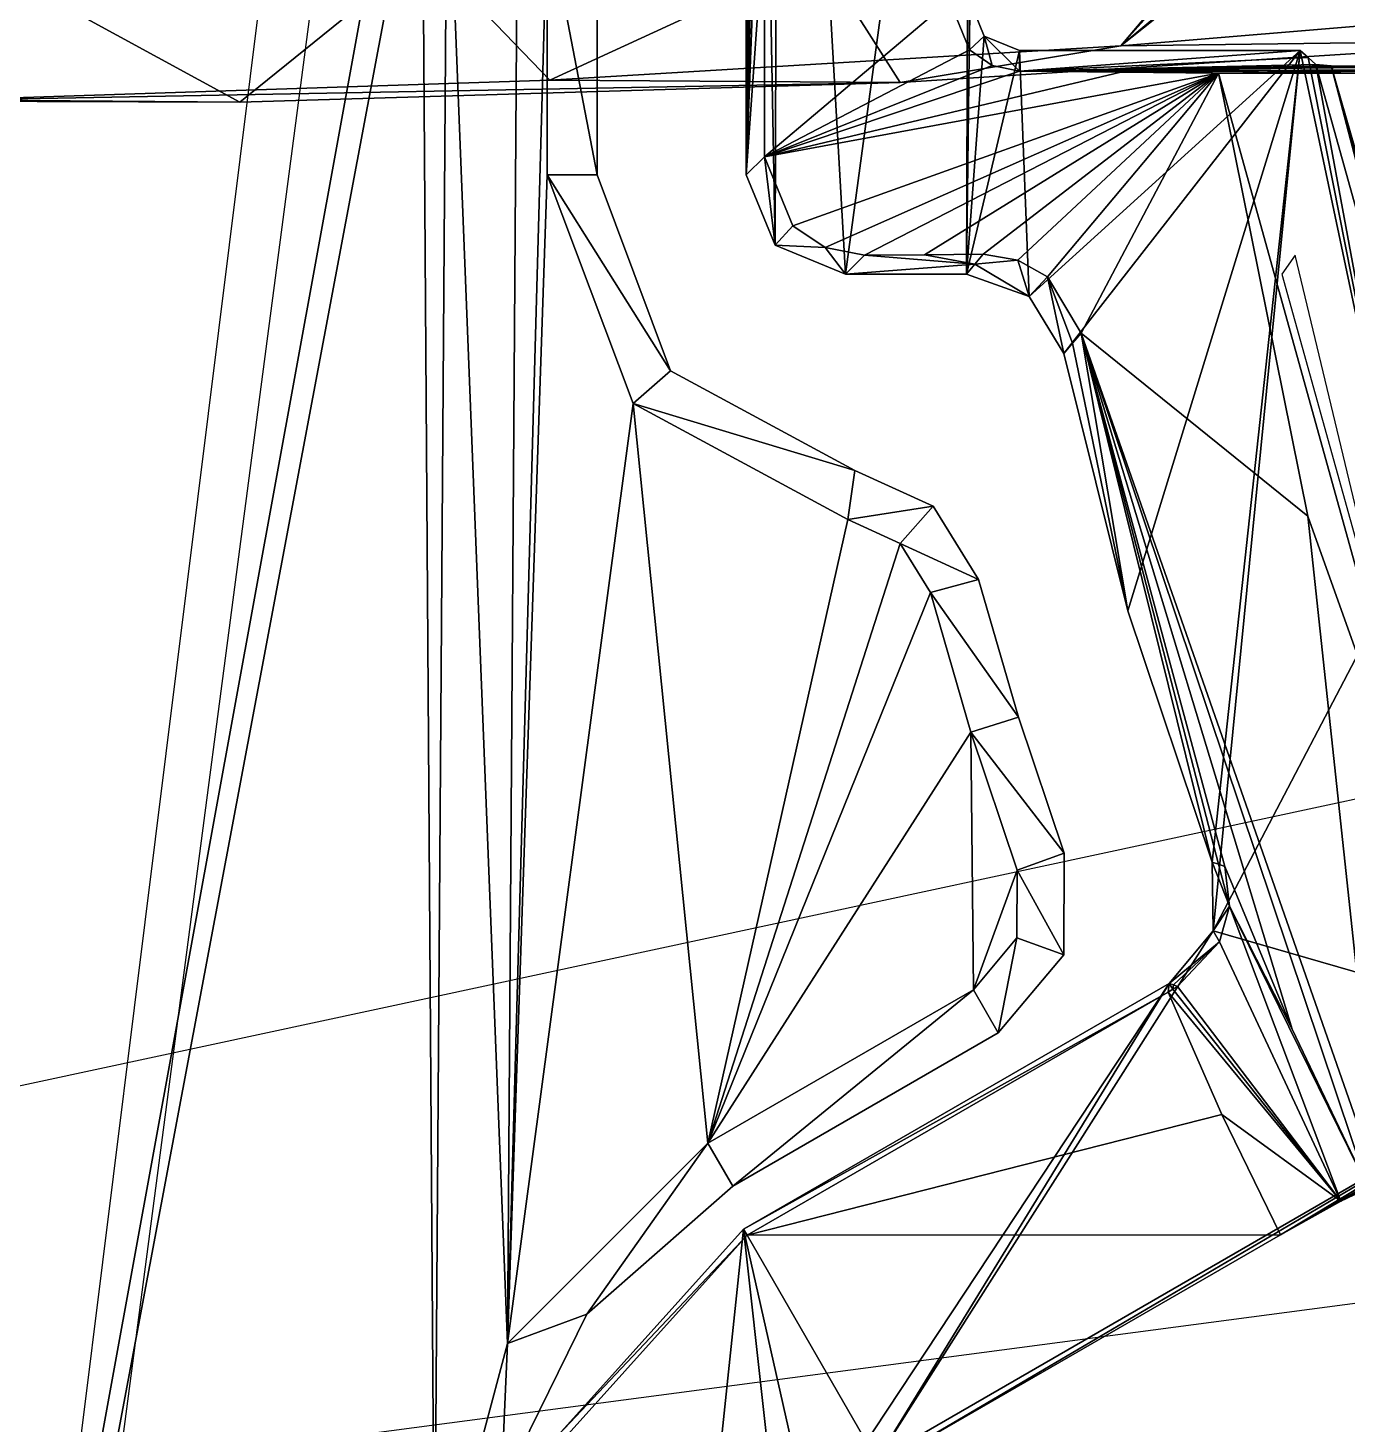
# Model space of a CAD drawing. Header units: millimetres. Extents: x -228 to 228, y -204 to 237.
# Drawn here: x -43.23 to -29.95, y -17.56 to -3.52 of the extents above; entities that cross this region are included whole.
import ezdxf

# ---------------------------------------------------------------- set-up
doc = ezdxf.new("R2010")
doc.units = ezdxf.units.MM
doc.header["$LTSCALE"] = 127.314815
for name, color, linetype in [('1821', 7, 'CONTINUOUS'), ('2239', 7, 'CONTINUOUS'), ('2593', 7, 'CONTINUOUS'), ('3518', 7, 'CONTINUOUS'), ('3519', 7, 'CONTINUOUS'), ('3580', 7, 'CONTINUOUS'), ('3581', 7, 'CONTINUOUS'), ('3582', 7, 'CONTINUOUS'), ('3583', 7, 'CONTINUOUS'), ('3584', 7, 'CONTINUOUS'), ('3596', 7, 'CONTINUOUS'), ('3597', 7, 'CONTINUOUS'), ('3635', 7, 'CONTINUOUS'), ('3636', 7, 'CONTINUOUS'), ('3637', 7, 'CONTINUOUS'), ('3638', 7, 'CONTINUOUS'), ('3639', 7, 'CONTINUOUS'), ('3640', 7, 'CONTINUOUS'), ('3641', 7, 'CONTINUOUS'), ('4299', 7, 'CONTINUOUS'), ('4303', 7, 'CONTINUOUS'), ('4602', 7, 'CONTINUOUS'), ('6190', 7, 'CONTINUOUS'), ('6192', 7, 'CONTINUOUS'), ('6198', 7, 'CONTINUOUS'), ('6199', 7, 'CONTINUOUS'), ('6202', 7, 'CONTINUOUS'), ('6223', 7, 'CONTINUOUS'), ('6229', 7, 'CONTINUOUS'), ('6232', 7, 'CONTINUOUS'), ('6234', 7, 'CONTINUOUS'), ('6235', 7, 'CONTINUOUS'), ('6245', 7, 'CONTINUOUS'), ('6258', 7, 'CONTINUOUS'), ('6260', 7, 'CONTINUOUS'), ('6274', 7, 'CONTINUOUS'), ('6276', 7, 'CONTINUOUS'), ('6295', 7, 'CONTINUOUS'), ('6297', 7, 'CONTINUOUS'), ('6299', 7, 'CONTINUOUS'), ('6301', 7, 'CONTINUOUS')]:
    doc.layers.add(name, color=color, linetype=linetype)

msp = doc.modelspace()

# ---------------------------------------------------------------- linework, layer by layer
at = {"layer": '1821', "color": 5, "linetype": 'Continuous'}
msp.add_3dface([(-23.625, -19.449, 17.1), (-24.75, -17.5, 17.1), (-101.627, -39.845, 17.1), (-23.625, -19.449, 17.1)], dxfattribs=at)
at = {"layer": '2239', "color": 5, "linetype": 'Continuous'}
msp.add_3dface([(-33.5, 49, 1084.49), (-50.224, -78.154, 1084.49), (-34.932, 44.592, 1084.49), (-33.5, 49, 1084.49)], dxfattribs=at)
at = {"layer": '2593', "color": 6, "linetype": 'Continuous'}
msp.add_3dface([(-30.478, -5.807, 1083.49), (-30.61, -5.999, 1073.948), (-29.311, -10.668, 1073.948), (-30.478, -5.807, 1083.49)], dxfattribs=at)
at = {"layer": '3518', "color": 5, "linetype": 'Continuous'}
msp.add_3dface([(-91.28, -24.458, 1037.99), (-7.75, -13.423, 1037.99), (-13.423, -7.75, 1037.99), (-91.28, -24.458, 1037.99)], dxfattribs=at)
at = {"layer": '3519', "color": 5, "linetype": 'Continuous'}
for points in [[(-49.245, -0.073, 1032.99), (-39.507, -1.355, 1032.99), (-47.482, -45.119, 1032.99), (-49.245, -0.073, 1032.99)], [(-39.507, -1.355, 1032.99), (-39.258, -1.379, 1032.99), (-47.482, -45.119, 1032.99), (-39.507, -1.355, 1032.99)], [(-39.258, -1.379, 1032.99), (-39.134, -19.507, 1032.99), (-47.482, -45.119, 1032.99), (-39.258, -1.379, 1032.99)], [(-39.008, -1.386, 1032.99), (-39.134, -19.507, 1032.99), (-39.258, -1.379, 1032.99), (-39.008, -1.386, 1032.99)], [(-38.399, -16.753, 1032.99), (-39.134, -19.507, 1032.99), (-39.008, -1.386, 1032.99), (-38.399, -16.753, 1032.99)], [(-38.296, -1.676, 1032.99), (-38.399, -16.753, 1032.99), (-39.008, -1.386, 1032.99), (-38.296, -1.676, 1032.99)], [(-38, -2.386, 1032.99), (-38.399, -16.753, 1032.99), (-38.296, -1.676, 1032.99), (-38, -2.386, 1032.99)], [(-38, -5, 1032.99), (-38.399, -16.753, 1032.99), (-38, -2.386, 1032.99), (-38, -5, 1032.99)], [(-37.138, -7.3, 1032.99), (-38.399, -16.753, 1032.99), (-38, -5, 1032.99), (-37.138, -7.3, 1032.99)], [(-36.384, -14.737, 1032.99), (-38.399, -16.753, 1032.99), (-37.138, -7.3, 1032.99), (-36.384, -14.737, 1032.99)], [(-34.976, -8.467, 1032.99), (-36.384, -14.737, 1032.99), (-37.138, -7.3, 1032.99), (-34.976, -8.467, 1032.99)], [(-34.451, -8.708, 1032.99), (-36.384, -14.737, 1032.99), (-34.976, -8.467, 1032.99), (-34.451, -8.708, 1032.99)], [(-34.146, -9.199, 1032.99), (-36.384, -14.737, 1032.99), (-34.451, -8.708, 1032.99), (-34.146, -9.199, 1032.99)], [(-33.738, -10.604, 1032.99), (-36.384, -14.737, 1032.99), (-34.146, -9.199, 1032.99), (-33.738, -10.604, 1032.99)], [(-33.714, -13.195, 1032.99), (-36.384, -14.737, 1032.99), (-33.738, -10.604, 1032.99), (-33.714, -13.195, 1032.99)], [(-33.272, -11.991, 1032.99), (-33.714, -13.195, 1032.99), (-33.738, -10.604, 1032.99), (-33.272, -11.991, 1032.99)], [(-33.275, -12.673, 1032.99), (-33.714, -13.195, 1032.99), (-33.272, -11.991, 1032.99), (-33.275, -12.673, 1032.99)]]:
    msp.add_3dface(points, dxfattribs=at)
at = {"layer": '3580', "color": 5, "linetype": 'Continuous'}
for points in [[(-36.134, -15.17, 1033.49), (-36.134, -15.17, 1036.99), (-37.602, -16.458, 1036.99), (-36.134, -15.17, 1033.49)], [(-37.602, -16.458, 1033.49), (-36.134, -15.17, 1033.49), (-37.602, -16.458, 1036.99), (-37.602, -16.458, 1033.49)], [(-38.465, -18.21, 1033.49), (-37.602, -16.458, 1033.49), (-37.602, -16.458, 1036.99), (-38.465, -18.21, 1033.49)], [(-38.465, -18.21, 1036.99), (-38.465, -18.21, 1033.49), (-37.602, -16.458, 1036.99), (-38.465, -18.21, 1036.99)]]:
    msp.add_3dface(points, dxfattribs=at)
at = {"layer": '3581', "color": 5, "linetype": 'Continuous'}
for points in [[(-36.134, -15.17, 1036.99), (-36.134, -15.17, 1033.49), (-33.464, -13.628, 1036.99), (-36.134, -15.17, 1036.99)], [(-33.464, -13.628, 1036.99), (-36.134, -15.17, 1033.49), (-33.464, -13.628, 1033.49), (-33.464, -13.628, 1036.99)]]:
    msp.add_3dface(points, dxfattribs=at)
at = {"layer": '3582', "color": 5, "linetype": 'Continuous'}
for points in [[(-37.5, -5, 1036.99), (-37.5, -5, 1033.49), (-37.5, -2.386, 1036.99), (-37.5, -5, 1036.99)], [(-37.5, -2.386, 1036.99), (-37.5, -5, 1033.49), (-37.5, -2.386, 1033.49), (-37.5, -2.386, 1036.99)]]:
    msp.add_3dface(points, dxfattribs=at)
at = {"layer": '3583', "color": 5, "linetype": 'Continuous'}
for points in [[(-37.5, -5, 1033.49), (-37.5, -5, 1036.99), (-36.761, -6.972, 1036.99), (-37.5, -5, 1033.49)], [(-36.761, -6.972, 1033.49), (-37.5, -5, 1033.49), (-36.761, -6.972, 1036.99), (-36.761, -6.972, 1033.49)], [(-34.908, -7.972, 1033.49), (-36.761, -6.972, 1033.49), (-34.908, -7.972, 1036.99), (-34.908, -7.972, 1033.49)], [(-34.908, -7.972, 1036.99), (-36.761, -6.972, 1033.49), (-36.761, -6.972, 1036.99), (-34.908, -7.972, 1036.99)]]:
    msp.add_3dface(points, dxfattribs=at)
at = {"layer": '3584', "color": 5, "linetype": 'Continuous'}
for points in [[(-33.663, -9.069, 1036.99), (-33.261, -10.455, 1036.99), (-33.663, -9.069, 1033.49), (-33.663, -9.069, 1036.99)], [(-33.663, -9.069, 1033.49), (-33.261, -10.455, 1036.99), (-33.261, -10.455, 1033.49), (-33.663, -9.069, 1033.49)], [(-33.261, -10.455, 1036.99), (-32.802, -11.822, 1036.99), (-33.261, -10.455, 1033.49), (-33.261, -10.455, 1036.99)], [(-33.261, -10.455, 1033.49), (-32.802, -11.822, 1036.99), (-32.802, -11.822, 1033.49), (-33.261, -10.455, 1033.49)]]:
    msp.add_3dface(points, dxfattribs=at)
at = {"layer": '3596', "color": 5, "linetype": 'Continuous'}
for points in [[(-32.802, -11.822, 1033.49), (-32.802, -11.822, 1036.99), (-32.805, -12.845, 1036.99), (-32.802, -11.822, 1033.49)], [(-32.802, -11.822, 1033.49), (-32.805, -12.845, 1036.99), (-32.805, -12.845, 1033.49), (-32.802, -11.822, 1033.49)], [(-33.464, -13.628, 1036.99), (-33.464, -13.628, 1033.49), (-32.805, -12.845, 1033.49), (-33.464, -13.628, 1036.99)], [(-32.805, -12.845, 1036.99), (-33.464, -13.628, 1036.99), (-32.805, -12.845, 1033.49), (-32.805, -12.845, 1036.99)]]:
    msp.add_3dface(points, dxfattribs=at)
at = {"layer": '3597', "color": 5, "linetype": 'Continuous'}
for points in [[(-34.908, -7.972, 1033.49), (-34.908, -7.972, 1036.99), (-34.12, -8.333, 1036.99), (-34.908, -7.972, 1033.49)], [(-34.908, -7.972, 1033.49), (-34.12, -8.333, 1036.99), (-34.12, -8.333, 1033.49), (-34.908, -7.972, 1033.49)], [(-33.663, -9.069, 1036.99), (-33.663, -9.069, 1033.49), (-34.12, -8.333, 1033.49), (-33.663, -9.069, 1036.99)], [(-34.12, -8.333, 1036.99), (-33.663, -9.069, 1036.99), (-34.12, -8.333, 1033.49), (-34.12, -8.333, 1036.99)]]:
    msp.add_3dface(points, dxfattribs=at)
at = {"layer": '3635', "color": 5, "linetype": 'Continuous'}
for points in [[(-37.5, -2.386, 1033.49), (-37.5, -5, 1033.49), (-38, -2.386, 1032.99), (-37.5, -2.386, 1033.49)], [(-37.5, -5, 1033.49), (-38, -5, 1032.99), (-38, -2.386, 1032.99), (-37.5, -5, 1033.49)]]:
    msp.add_3dface(points, dxfattribs=at)
at = {"layer": '3636', "color": 5, "linetype": 'Continuous'}
for points in [[(-37.5, -5, 1033.49), (-36.761, -6.972, 1033.49), (-38, -5, 1032.99), (-37.5, -5, 1033.49)], [(-36.761, -6.972, 1033.49), (-37.138, -7.3, 1032.99), (-38, -5, 1032.99), (-36.761, -6.972, 1033.49)], [(-36.761, -6.972, 1033.49), (-34.908, -7.972, 1033.49), (-37.138, -7.3, 1032.99), (-36.761, -6.972, 1033.49)], [(-34.908, -7.972, 1033.49), (-34.976, -8.467, 1032.99), (-37.138, -7.3, 1032.99), (-34.908, -7.972, 1033.49)]]:
    msp.add_3dface(points, dxfattribs=at)
at = {"layer": '3637', "color": 5, "linetype": 'Continuous'}
for points in [[(-34.976, -8.467, 1032.99), (-34.908, -7.972, 1033.49), (-34.12, -8.333, 1033.49), (-34.976, -8.467, 1032.99)], [(-34.451, -8.708, 1032.99), (-34.976, -8.467, 1032.99), (-34.12, -8.333, 1033.49), (-34.451, -8.708, 1032.99)], [(-33.663, -9.069, 1033.49), (-34.451, -8.708, 1032.99), (-34.12, -8.333, 1033.49), (-33.663, -9.069, 1033.49)], [(-33.663, -9.069, 1033.49), (-34.146, -9.199, 1032.99), (-34.451, -8.708, 1032.99), (-33.663, -9.069, 1033.49)]]:
    msp.add_3dface(points, dxfattribs=at)
at = {"layer": '3638', "color": 5, "linetype": 'Continuous'}
for points in [[(-33.663, -9.069, 1033.49), (-33.261, -10.455, 1033.49), (-34.146, -9.199, 1032.99), (-33.663, -9.069, 1033.49)], [(-33.261, -10.455, 1033.49), (-33.738, -10.604, 1032.99), (-34.146, -9.199, 1032.99), (-33.261, -10.455, 1033.49)], [(-33.261, -10.455, 1033.49), (-32.802, -11.822, 1033.49), (-33.738, -10.604, 1032.99), (-33.261, -10.455, 1033.49)], [(-32.802, -11.822, 1033.49), (-33.272, -11.991, 1032.99), (-33.738, -10.604, 1032.99), (-32.802, -11.822, 1033.49)]]:
    msp.add_3dface(points, dxfattribs=at)
at = {"layer": '3639', "color": 5, "linetype": 'Continuous'}
for points in [[(-33.272, -11.991, 1032.99), (-32.802, -11.822, 1033.49), (-32.805, -12.845, 1033.49), (-33.272, -11.991, 1032.99)], [(-33.275, -12.673, 1032.99), (-33.272, -11.991, 1032.99), (-32.805, -12.845, 1033.49), (-33.275, -12.673, 1032.99)], [(-33.464, -13.628, 1033.49), (-33.714, -13.195, 1032.99), (-33.275, -12.673, 1032.99), (-33.464, -13.628, 1033.49)], [(-33.464, -13.628, 1033.49), (-33.275, -12.673, 1032.99), (-32.805, -12.845, 1033.49), (-33.464, -13.628, 1033.49)]]:
    msp.add_3dface(points, dxfattribs=at)
at = {"layer": '3640', "color": 5, "linetype": 'Continuous'}
for points in [[(-36.134, -15.17, 1033.49), (-36.384, -14.737, 1032.99), (-33.714, -13.195, 1032.99), (-36.134, -15.17, 1033.49)], [(-33.464, -13.628, 1033.49), (-36.134, -15.17, 1033.49), (-33.714, -13.195, 1032.99), (-33.464, -13.628, 1033.49)]]:
    msp.add_3dface(points, dxfattribs=at)
at = {"layer": '3641', "color": 5, "linetype": 'Continuous'}
for points in [[(-37.602, -16.458, 1033.49), (-38.399, -16.753, 1032.99), (-36.384, -14.737, 1032.99), (-37.602, -16.458, 1033.49)], [(-36.134, -15.17, 1033.49), (-37.602, -16.458, 1033.49), (-36.384, -14.737, 1032.99), (-36.134, -15.17, 1033.49)], [(-37.602, -16.458, 1033.49), (-38.465, -18.21, 1033.49), (-38.399, -16.753, 1032.99), (-37.602, -16.458, 1033.49)], [(-38.465, -18.21, 1033.49), (-39.134, -19.507, 1032.99), (-38.399, -16.753, 1032.99), (-38.465, -18.21, 1033.49)]]:
    msp.add_3dface(points, dxfattribs=at)
at = {"layer": '4299', "color": 6, "linetype": 'Continuous'}
for points in [[(-26.535, -3.225, 1038.874), (-27.758, -3.646, 1069.016), (-32.23, -3.703, 1038.866), (-26.535, -3.225, 1038.874)], [(-27.758, -3.646, 1069.016), (-34.452, -4.071, 1071.462), (-32.23, -3.703, 1038.866), (-27.758, -3.646, 1069.016)], [(-32.23, -3.703, 1038.866), (-34.452, -4.071, 1071.462), (-37.973, -4.048, 1038.859), (-32.23, -3.703, 1038.866)], [(-37.973, -4.048, 1038.859), (-34.452, -4.071, 1071.462), (-44.189, -4.252, 1038.856), (-37.973, -4.048, 1038.859)], [(-34.452, -4.071, 1071.462), (-41.094, -4.268, 1073.566), (-44.189, -4.252, 1038.856), (-34.452, -4.071, 1071.462)], [(-41.094, -4.268, 1073.566), (-47.498, -4.218, 1075.31), (-51.293, -4.235, 1038.856), (-41.094, -4.268, 1073.566)], [(-44.189, -4.252, 1038.856), (-41.094, -4.268, 1073.566), (-51.293, -4.235, 1038.856), (-44.189, -4.252, 1038.856)]]:
    msp.add_3dface(points, dxfattribs=at)
at = {"layer": '4303', "color": 6, "linetype": 'Continuous'}
for points in [[(-27.758, -3.646, 1069.016), (-25.454, 0.061, 1068.154), (-36.623, -0.659, 1072.245), (-27.758, -3.646, 1069.016)], [(-41.094, -4.268, 1073.566), (-36.623, -0.659, 1072.245), (-47.623, -0.713, 1075.402), (-41.094, -4.268, 1073.566)], [(-41.094, -4.268, 1073.566), (-34.452, -4.071, 1071.462), (-36.623, -0.659, 1072.245), (-41.094, -4.268, 1073.566)], [(-34.452, -4.071, 1071.462), (-27.758, -3.646, 1069.016), (-36.623, -0.659, 1072.245), (-34.452, -4.071, 1071.462)], [(-47.498, -4.218, 1075.31), (-41.094, -4.268, 1073.566), (-47.623, -0.713, 1075.402), (-47.498, -4.218, 1075.31)]]:
    msp.add_3dface(points, dxfattribs=at)
at = {"layer": '4602', "color": 6, "linetype": 'Continuous'}
for points in [[(-26.576, 0.791, 1038.944), (-32.23, -3.703, 1038.866), (-26.595, 1, 1038.948), (-26.576, 0.791, 1038.944)], [(-26.595, 1, 1038.948), (-32.23, -3.703, 1038.866), (-28.698, 0.24, 1038.934), (-26.595, 1, 1038.948)], [(-26.535, -3.225, 1038.874), (-32.23, -3.703, 1038.866), (-26.576, 0.791, 1038.944), (-26.535, -3.225, 1038.874)], [(-32.23, -3.703, 1038.866), (-29.042, 0.061, 1038.931), (-28.698, 0.24, 1038.934), (-32.23, -3.703, 1038.866)], [(-37.973, -4.048, 1038.859), (-41.224, -0.677, 1038.918), (-29.042, 0.061, 1038.931), (-37.973, -4.048, 1038.859)], [(-32.23, -3.703, 1038.866), (-37.973, -4.048, 1038.859), (-29.042, 0.061, 1038.931), (-32.23, -3.703, 1038.866)], [(-51.293, -4.235, 1038.856), (-52.103, -0.713, 1038.918), (-41.224, -0.677, 1038.918), (-51.293, -4.235, 1038.856)], [(-44.189, -4.252, 1038.856), (-51.293, -4.235, 1038.856), (-41.224, -0.677, 1038.918), (-44.189, -4.252, 1038.856)], [(-37.973, -4.048, 1038.859), (-44.189, -4.252, 1038.856), (-41.224, -0.677, 1038.918), (-37.973, -4.048, 1038.859)]]:
    msp.add_3dface(points, dxfattribs=at)
at = {"layer": '6190', "color": 6, "linetype": 'Continuous'}
for points in [[(-33.25, -3.75, 1030.49), (-33.25, -3.958, 1036.458), (-30.427, -3.75, 1030.49), (-33.25, -3.75, 1030.49)], [(-30.427, -3.75, 1030.49), (-33.25, -3.958, 1036.458), (-30.347, -3.82, 1032.503), (-30.427, -3.75, 1030.49)], [(-30.347, -3.82, 1032.503), (-33.25, -3.958, 1036.458), (-30.268, -3.89, 1034.507), (-30.347, -3.82, 1032.503)], [(-30.268, -3.89, 1034.507), (-33.25, -3.958, 1036.458), (-30.113, -3.902, 1034.85), (-30.268, -3.89, 1034.507)], [(-30.113, -3.902, 1034.85), (-33.25, -3.958, 1036.458), (-29.762, -3.907, 1034.99), (-30.113, -3.902, 1034.85)], [(-28.51, -3.907, 1034.99), (-29.082, -3.907, 1034.99), (-33.25, -3.958, 1036.458), (-28.51, -3.907, 1034.99)], [(-33.25, -3.958, 1036.458), (-29.082, -3.907, 1034.99), (-29.762, -3.907, 1034.99), (-33.25, -3.958, 1036.458)], [(-28.54, -3.942, 1035.99), (-28.51, -3.907, 1034.99), (-33.25, -3.958, 1036.458), (-28.54, -3.942, 1035.99)], [(-32.231, -3.968, 1036.729), (-28.54, -3.942, 1035.99), (-33.25, -3.958, 1036.458), (-32.231, -3.968, 1036.729)], [(-31.248, -3.977, 1036.99), (-28.54, -3.942, 1035.99), (-32.231, -3.968, 1036.729), (-31.248, -3.977, 1036.99)], [(-28.569, -3.977, 1036.99), (-28.54, -3.942, 1035.99), (-31.248, -3.977, 1036.99), (-28.569, -3.977, 1036.99)]]:
    msp.add_3dface(points, dxfattribs=at)
at = {"layer": '6192', "color": 6, "linetype": 'Continuous'}
for points in [[(-28.569, -3.977, 1036.99), (-31.248, -3.977, 1036.99), (-28.821, -12.713, 1036.99), (-28.569, -3.977, 1036.99)], [(-28.821, -12.713, 1036.99), (-31.248, -3.977, 1036.99), (-30.35, -8.433, 1036.99), (-28.821, -12.713, 1036.99)]]:
    msp.add_3dface(points, dxfattribs=at)
at = {"layer": '6198', "color": 6, "linetype": 'Continuous'}
for points in [[(-35.816, 4.817, 1035.747), (-36, 5.001, 1030.49), (-36, -5.001, 1030.49), (-35.816, 4.817, 1035.747)], [(-35.814, 2.41, 1035.812), (-35.816, 4.817, 1035.747), (-36, -5.001, 1030.49), (-35.814, 2.41, 1035.812)], [(-35.813, 0, 1035.834), (-35.814, 2.41, 1035.812), (-36, -5.001, 1030.49), (-35.813, 0, 1035.834)], [(-35.814, -2.41, 1035.812), (-35.813, 0, 1035.834), (-36, -5.001, 1030.49), (-35.814, -2.41, 1035.812)], [(-35.816, -4.817, 1035.747), (-35.814, -2.41, 1035.812), (-36, -5.001, 1030.49), (-35.816, -4.817, 1035.747)]]:
    msp.add_3dface(points, dxfattribs=at)
at = {"layer": '6199', "color": 6, "linetype": 'Continuous'}
for points in [[(-34.809, -5.808, 1035.974), (-35.001, -6, 1030.49), (-33.699, -5.899, 1033.39), (-34.809, -5.808, 1035.974)], [(-34.809, -5.808, 1035.974), (-33.699, -5.899, 1033.39), (-34.206, -5.803, 1036.134), (-34.809, -5.808, 1035.974)], [(-33.617, -5.797, 1036.29), (-34.206, -5.803, 1036.134), (-33.699, -5.899, 1033.39), (-33.617, -5.797, 1036.29)], [(-33.699, -5.899, 1033.39), (-35.001, -6, 1030.49), (-33.782, -6, 1030.49), (-33.699, -5.899, 1033.39)]]:
    msp.add_3dface(points, dxfattribs=at)
at = {"layer": '6202', "color": 6, "linetype": 'Continuous'}
for points in [[(-33.752, -3.744, 1036.331), (-33.75, -3.25, 1030.49), (-33.953, -3.25, 1036.291), (-33.752, -3.744, 1036.331)], [(-33.604, -3.604, 1030.49), (-33.75, -3.25, 1030.49), (-33.752, -3.744, 1036.331), (-33.604, -3.604, 1030.49)], [(-33.524, -3.901, 1036.387), (-33.604, -3.604, 1030.49), (-33.752, -3.744, 1036.331), (-33.524, -3.901, 1036.387)], [(-33.25, -3.958, 1036.458), (-33.25, -3.75, 1030.49), (-33.604, -3.604, 1030.49), (-33.25, -3.958, 1036.458)], [(-33.25, -3.958, 1036.458), (-33.604, -3.604, 1030.49), (-33.524, -3.901, 1036.387), (-33.25, -3.958, 1036.458)]]:
    msp.add_3dface(points, dxfattribs=at)
at = {"layer": '6223', "color": 6, "linetype": 'Continuous'}
for points in [[(-31.755, -13.218, 1032.49), (-35.99, -15.663, 1032.49), (-31.213, -14.45, 1032.49), (-31.755, -13.218, 1032.49)], [(-31.213, -14.45, 1032.49), (-35.99, -15.663, 1032.49), (-30.624, -15.66, 1032.49), (-31.213, -14.45, 1032.49)], [(-35.99, -15.663, 1032.49), (-37.822, -17.698, 1032.49), (-34.65, -17.984, 1032.49), (-35.99, -15.663, 1032.49)], [(-30.624, -15.66, 1032.49), (-35.99, -15.663, 1032.49), (-34.65, -17.984, 1032.49), (-30.624, -15.66, 1032.49)]]:
    msp.add_3dface(points, dxfattribs=at)
at = {"layer": '6229', "color": 6, "linetype": 'Continuous'}
for points in [[(-36.025, -15.603, 1030.49), (-31.755, -13.218, 1032.49), (-31.745, -13.132, 1030.49), (-36.025, -15.603, 1030.49)], [(-31.755, -13.218, 1032.49), (-31.707, -13.19, 1032.492), (-31.745, -13.132, 1030.49), (-31.755, -13.218, 1032.49)], [(-31.745, -13.132, 1030.49), (-31.707, -13.19, 1032.492), (-31.702, -13.147, 1031.493), (-31.745, -13.132, 1030.49)], [(-31.707, -13.19, 1032.492), (-31.659, -13.163, 1032.496), (-31.702, -13.147, 1031.493), (-31.707, -13.19, 1032.492)], [(-35.99, -15.663, 1032.49), (-31.755, -13.218, 1032.49), (-36.025, -15.603, 1030.49), (-35.99, -15.663, 1032.49)]]:
    msp.add_3dface(points, dxfattribs=at)
at = {"layer": '6232', "color": 6, "linetype": 'Continuous'}
for points in [[(-35.99, -15.663, 1032.49), (-36.025, -15.603, 1030.49), (-37.886, -17.67, 1030.49), (-35.99, -15.663, 1032.49)], [(-37.822, -17.698, 1032.49), (-35.99, -15.663, 1032.49), (-37.886, -17.67, 1030.49), (-37.822, -17.698, 1032.49)]]:
    msp.add_3dface(points, dxfattribs=at)
at = {"layer": '6234', "color": 6, "linetype": 'Continuous'}
for points in [[(-34.65, -17.984, 1032.49), (-34.685, -17.924, 1030.49), (-27.413, -13.726, 1030.49), (-34.65, -17.984, 1032.49)], [(-30.624, -15.66, 1032.49), (-34.65, -17.984, 1032.49), (-27.413, -13.726, 1030.49), (-30.624, -15.66, 1032.49)], [(-29.787, -15.177, 1032.49), (-30.624, -15.66, 1032.49), (-27.413, -13.726, 1030.49), (-29.787, -15.177, 1032.49)], [(-30.624, -15.66, 1032.49), (-29.787, -15.177, 1032.49), (-30.017, -15.321, 1032.771), (-30.624, -15.66, 1032.49)], [(-30.017, -15.321, 1032.771), (-29.787, -15.177, 1032.49), (-29.764, -15.183, 1032.973), (-30.017, -15.321, 1032.771)], [(-29.742, -15.19, 1033.455), (-30.017, -15.321, 1032.771), (-29.764, -15.183, 1032.973), (-29.742, -15.19, 1033.455)]]:
    msp.add_3dface(points, dxfattribs=at)
at = {"layer": '6235', "color": 6, "linetype": 'Continuous'}
msp.add_3dface([(-25.593, -16.878, 1030.49), (-32.865, -21.076, 1030.49), (-28.037, -18.208, 1032.49), (-25.593, -16.878, 1030.49)], dxfattribs=at)
at = {"layer": '6245', "color": 6, "linetype": 'Continuous'}
for points in [[(-30.268, -3.89, 1034.507), (-30.113, -3.902, 1034.85), (-27.909, -12.344, 1034.507), (-30.268, -3.89, 1034.507)], [(-30.113, -3.902, 1034.85), (-29.762, -3.907, 1034.99), (-28.759, -8.598, 1034.99), (-30.113, -3.902, 1034.85)], [(-27.909, -12.344, 1034.507), (-30.113, -3.902, 1034.85), (-27.759, -12.305, 1034.85), (-27.909, -12.344, 1034.507)], [(-27.759, -12.305, 1034.85), (-30.113, -3.902, 1034.85), (-28.759, -8.598, 1034.99), (-27.759, -12.305, 1034.85)]]:
    msp.add_3dface(points, dxfattribs=at)
at = {"layer": '6258', "color": 6, "linetype": 'Continuous'}
for points in [[(-35.816, -4.817, 1035.747), (-36, -5.001, 1030.49), (-35.707, -5.707, 1030.49), (-35.816, -4.817, 1035.747)], [(-35.816, -4.817, 1035.747), (-35.707, -5.707, 1030.49), (-35.53, -5.514, 1035.796), (-35.816, -4.817, 1035.747)], [(-35.53, -5.514, 1035.796), (-35.707, -5.707, 1030.49), (-35.204, -5.732, 1035.873), (-35.53, -5.514, 1035.796)], [(-35.707, -5.707, 1030.49), (-35.001, -6, 1030.49), (-35.204, -5.732, 1035.873), (-35.707, -5.707, 1030.49)], [(-35.001, -6, 1030.49), (-34.809, -5.808, 1035.974), (-35.204, -5.732, 1035.873), (-35.001, -6, 1030.49)]]:
    msp.add_3dface(points, dxfattribs=at)
at = {"layer": '6260', "color": 6, "linetype": 'Continuous'}
for points in [[(-33.617, -5.797, 1036.29), (-33.699, -5.899, 1033.39), (-33.267, -5.857, 1036.379), (-33.617, -5.797, 1036.29)], [(-33.699, -5.899, 1033.39), (-33.151, -6.224, 1030.49), (-33.267, -5.857, 1036.379), (-33.699, -5.899, 1033.39)], [(-33.267, -5.857, 1036.379), (-33.151, -6.224, 1030.49), (-32.969, -6.026, 1036.45), (-33.267, -5.857, 1036.379)], [(-33.699, -5.899, 1033.39), (-33.782, -6, 1030.49), (-33.151, -6.224, 1030.49), (-33.699, -5.899, 1033.39)], [(-33.151, -6.224, 1030.49), (-32.803, -6.797, 1030.49), (-32.969, -6.026, 1036.45), (-33.151, -6.224, 1030.49)], [(-32.717, -6.694, 1033.506), (-32.631, -6.591, 1036.51), (-32.969, -6.026, 1036.45), (-32.717, -6.694, 1033.506)], [(-32.803, -6.797, 1030.49), (-32.717, -6.694, 1033.506), (-32.969, -6.026, 1036.45), (-32.803, -6.797, 1030.49)]]:
    msp.add_3dface(points, dxfattribs=at)
at = {"layer": '6274', "color": 6, "linetype": 'Continuous'}
for points in [[(-31.184, -11.954, 1033.455), (-31.136, -12.355, 1033.05), (-30.506, -13.591, 1033.455), (-31.184, -11.954, 1033.455)], [(-31.237, -12.714, 1032.748), (-30.017, -15.321, 1032.771), (-31.136, -12.355, 1033.05), (-31.237, -12.714, 1032.748)], [(-30.017, -15.321, 1032.771), (-29.742, -15.19, 1033.455), (-31.136, -12.355, 1033.05), (-30.017, -15.321, 1032.771)], [(-31.136, -12.355, 1033.05), (-29.742, -15.19, 1033.455), (-30.506, -13.591, 1033.455), (-31.136, -12.355, 1033.05)], [(-31.659, -13.163, 1032.496), (-30.017, -15.321, 1032.771), (-31.237, -12.714, 1032.748), (-31.659, -13.163, 1032.496)], [(-31.707, -13.19, 1032.492), (-31.755, -13.218, 1032.49), (-30.017, -15.321, 1032.771), (-31.707, -13.19, 1032.492)], [(-31.659, -13.163, 1032.496), (-31.707, -13.19, 1032.492), (-30.017, -15.321, 1032.771), (-31.659, -13.163, 1032.496)], [(-31.755, -13.218, 1032.49), (-31.213, -14.45, 1032.49), (-30.017, -15.321, 1032.771), (-31.755, -13.218, 1032.49)], [(-31.213, -14.45, 1032.49), (-30.624, -15.66, 1032.49), (-30.017, -15.321, 1032.771), (-31.213, -14.45, 1032.49)]]:
    msp.add_3dface(points, dxfattribs=at)
at = {"layer": '6276', "color": 6, "linetype": 'Continuous'}
for points in [[(-31.303, -12.602, 1030.49), (-31.136, -12.355, 1033.05), (-31.311, -11.911, 1030.49), (-31.303, -12.602, 1030.49)], [(-31.311, -11.911, 1030.49), (-31.136, -12.355, 1033.05), (-31.247, -11.933, 1031.974), (-31.311, -11.911, 1030.49)], [(-31.136, -12.355, 1033.05), (-31.184, -11.954, 1033.455), (-31.247, -11.933, 1031.974), (-31.136, -12.355, 1033.05)], [(-31.237, -12.714, 1032.748), (-31.136, -12.355, 1033.05), (-31.303, -12.602, 1030.49), (-31.237, -12.714, 1032.748)], [(-31.745, -13.132, 1030.49), (-31.237, -12.714, 1032.748), (-31.303, -12.602, 1030.49), (-31.745, -13.132, 1030.49)], [(-31.745, -13.132, 1030.49), (-31.702, -13.147, 1031.493), (-31.237, -12.714, 1032.748), (-31.745, -13.132, 1030.49)], [(-31.702, -13.147, 1031.493), (-31.659, -13.163, 1032.496), (-31.237, -12.714, 1032.748), (-31.702, -13.147, 1031.493)]]:
    msp.add_3dface(points, dxfattribs=at)
at = {"layer": '6295', "color": 6, "linetype": 'Continuous'}
for points in [[(-35.814, -2.41, 1035.812), (-35.816, -4.817, 1035.747), (-33.953, -3.25, 1036.291), (-35.814, -2.41, 1035.812)], [(-35.816, -4.817, 1035.747), (-33.752, -3.744, 1036.331), (-33.953, -3.25, 1036.291), (-35.816, -4.817, 1035.747)], [(-35.816, -4.817, 1035.747), (-33.524, -3.901, 1036.387), (-33.752, -3.744, 1036.331), (-35.816, -4.817, 1035.747)], [(-35.816, -4.817, 1035.747), (-33.25, -3.958, 1036.458), (-33.524, -3.901, 1036.387), (-35.816, -4.817, 1035.747)], [(-32.231, -3.968, 1036.729), (-33.25, -3.958, 1036.458), (-35.816, -4.817, 1035.747), (-32.231, -3.968, 1036.729)], [(-31.248, -3.977, 1036.99), (-32.231, -3.968, 1036.729), (-35.816, -4.817, 1035.747), (-31.248, -3.977, 1036.99)], [(-31.248, -3.977, 1036.99), (-35.816, -4.817, 1035.747), (-35.53, -5.514, 1035.796), (-31.248, -3.977, 1036.99)], [(-31.248, -3.977, 1036.99), (-35.53, -5.514, 1035.796), (-35.204, -5.732, 1035.873), (-31.248, -3.977, 1036.99)], [(-34.809, -5.808, 1035.974), (-31.248, -3.977, 1036.99), (-35.204, -5.732, 1035.873), (-34.809, -5.808, 1035.974)], [(-31.248, -3.977, 1036.99), (-34.809, -5.808, 1035.974), (-34.206, -5.803, 1036.134), (-31.248, -3.977, 1036.99)], [(-31.248, -3.977, 1036.99), (-34.206, -5.803, 1036.134), (-33.617, -5.797, 1036.29), (-31.248, -3.977, 1036.99)], [(-31.248, -3.977, 1036.99), (-33.617, -5.797, 1036.29), (-33.267, -5.857, 1036.379), (-31.248, -3.977, 1036.99)], [(-31.248, -3.977, 1036.99), (-33.267, -5.857, 1036.379), (-32.969, -6.026, 1036.45), (-31.248, -3.977, 1036.99)], [(-32.631, -6.591, 1036.51), (-31.248, -3.977, 1036.99), (-32.969, -6.026, 1036.45), (-32.631, -6.591, 1036.51)], [(-30.35, -8.433, 1036.99), (-31.248, -3.977, 1036.99), (-32.631, -6.591, 1036.51), (-30.35, -8.433, 1036.99)], [(-30.35, -8.433, 1036.99), (-32.631, -6.591, 1036.51), (-29.625, -15.184, 1036.51), (-30.35, -8.433, 1036.99)], [(-28.821, -12.713, 1036.99), (-30.35, -8.433, 1036.99), (-29.625, -15.184, 1036.51), (-28.821, -12.713, 1036.99)]]:
    msp.add_3dface(points, dxfattribs=at)
at = {"layer": '6297', "color": 6, "linetype": 'Continuous'}
for points in [[(-32.631, -6.591, 1036.51), (-32.717, -6.694, 1033.506), (-32.159, -9.384, 1030.49), (-32.631, -6.591, 1036.51)], [(-29.742, -15.19, 1033.455), (-32.631, -6.591, 1036.51), (-30.506, -13.591, 1033.455), (-29.742, -15.19, 1033.455)], [(-32.631, -6.591, 1036.51), (-29.742, -15.19, 1033.455), (-29.625, -15.184, 1036.51), (-32.631, -6.591, 1036.51)], [(-32.631, -6.591, 1036.51), (-31.184, -11.954, 1033.455), (-30.506, -13.591, 1033.455), (-32.631, -6.591, 1036.51)], [(-31.184, -11.954, 1033.455), (-32.631, -6.591, 1036.51), (-31.247, -11.933, 1031.974), (-31.184, -11.954, 1033.455)], [(-32.631, -6.591, 1036.51), (-31.311, -11.911, 1030.49), (-31.247, -11.933, 1031.974), (-32.631, -6.591, 1036.51)], [(-31.311, -11.911, 1030.49), (-32.631, -6.591, 1036.51), (-32.159, -9.384, 1030.49), (-31.311, -11.911, 1030.49)], [(-32.717, -6.694, 1033.506), (-32.803, -6.797, 1030.49), (-32.159, -9.384, 1030.49), (-32.717, -6.694, 1033.506)]]:
    msp.add_3dface(points, dxfattribs=at)
at = {"layer": '6299', "color": 6, "linetype": 'Continuous'}
for points in [[(-30.427, -3.75, 1030.49), (-30.347, -3.82, 1032.503), (-29.347, -8.867, 1030.49), (-30.427, -3.75, 1030.49)], [(-30.268, -3.89, 1034.507), (-29.347, -8.867, 1030.49), (-30.347, -3.82, 1032.503), (-30.268, -3.89, 1034.507)], [(-30.268, -3.89, 1034.507), (-27.909, -12.344, 1034.507), (-29.347, -8.867, 1030.49), (-30.268, -3.89, 1034.507)]]:
    msp.add_3dface(points, dxfattribs=at)
at = {"layer": '6301', "color": 6, "linetype": 'Continuous'}
for points in [[(-35.707, -5.707, 1030.49), (-35.914, 5.406, 1030.49), (-35.671, 5.742, 1030.49), (-35.707, -5.707, 1030.49)], [(-35.001, -6, 1030.49), (-35.707, -5.707, 1030.49), (-35.671, 5.742, 1030.49), (-35.001, -6, 1030.49)], [(-33.75, 3.25, 1030.49), (-35.001, -6, 1030.49), (-35.671, 5.742, 1030.49), (-33.75, 3.25, 1030.49)], [(-36, -5.001, 1030.49), (-36, 5.001, 1030.49), (-35.914, 5.406, 1030.49), (-36, -5.001, 1030.49)], [(-35.707, -5.707, 1030.49), (-36, -5.001, 1030.49), (-35.914, 5.406, 1030.49), (-35.707, -5.707, 1030.49)], [(-33.782, -6, 1030.49), (-35.001, -6, 1030.49), (-33.75, 3.25, 1030.49), (-33.782, -6, 1030.49)], [(-33.75, -3.25, 1030.49), (-33.782, -6, 1030.49), (-33.75, 3.25, 1030.49), (-33.75, -3.25, 1030.49)], [(-33.782, -6, 1030.49), (-33.75, -3.25, 1030.49), (-33.604, -3.604, 1030.49), (-33.782, -6, 1030.49)], [(-33.25, -3.75, 1030.49), (-33.782, -6, 1030.49), (-33.604, -3.604, 1030.49), (-33.25, -3.75, 1030.49)], [(-33.782, -6, 1030.49), (-33.25, -3.75, 1030.49), (-33.151, -6.224, 1030.49), (-33.782, -6, 1030.49)], [(-33.25, -3.75, 1030.49), (-30.427, -3.75, 1030.49), (-33.151, -6.224, 1030.49), (-33.25, -3.75, 1030.49)], [(-30.427, -3.75, 1030.49), (-32.803, -6.797, 1030.49), (-33.151, -6.224, 1030.49), (-30.427, -3.75, 1030.49)], [(-32.803, -6.797, 1030.49), (-30.427, -3.75, 1030.49), (-32.159, -9.384, 1030.49), (-32.803, -6.797, 1030.49)], [(-30.427, -3.75, 1030.49), (-31.311, -11.911, 1030.49), (-32.159, -9.384, 1030.49), (-30.427, -3.75, 1030.49)], [(-30.427, -3.75, 1030.49), (-31.303, -12.602, 1030.49), (-31.311, -11.911, 1030.49), (-30.427, -3.75, 1030.49)], [(-31.303, -12.602, 1030.49), (-30.427, -3.75, 1030.49), (-29.347, -8.867, 1030.49), (-31.303, -12.602, 1030.49)], [(-27.413, -13.726, 1030.49), (-31.303, -12.602, 1030.49), (-29.347, -8.867, 1030.49), (-27.413, -13.726, 1030.49)], [(-34.685, -17.924, 1030.49), (-31.745, -13.132, 1030.49), (-31.303, -12.602, 1030.49), (-34.685, -17.924, 1030.49)], [(-27.413, -13.726, 1030.49), (-34.685, -17.924, 1030.49), (-31.303, -12.602, 1030.49), (-27.413, -13.726, 1030.49)], [(-36.025, -15.603, 1030.49), (-31.745, -13.132, 1030.49), (-35.351, -18.59, 1030.49), (-36.025, -15.603, 1030.49)], [(-31.745, -13.132, 1030.49), (-34.685, -17.924, 1030.49), (-35.351, -18.59, 1030.49), (-31.745, -13.132, 1030.49)], [(-36.025, -15.603, 1030.49), (-36.786, -22.844, 1030.49), (-37.886, -17.67, 1030.49), (-36.025, -15.603, 1030.49)], [(-36.786, -22.844, 1030.49), (-36.025, -15.603, 1030.49), (-35.595, -19.5, 1030.49), (-36.786, -22.844, 1030.49)], [(-36.025, -15.603, 1030.49), (-35.351, -18.59, 1030.49), (-35.595, -19.5, 1030.49), (-36.025, -15.603, 1030.49)], [(-31.525, -23.397, 1030.49), (-32.865, -21.076, 1030.49), (-25.593, -16.878, 1030.49), (-31.525, -23.397, 1030.49)], [(-27.245, -20.926, 1030.49), (-31.525, -23.397, 1030.49), (-25.593, -16.878, 1030.49), (-27.245, -20.926, 1030.49)]]:
    msp.add_3dface(points, dxfattribs=at)

doc.saveas('drawing.dxf')
